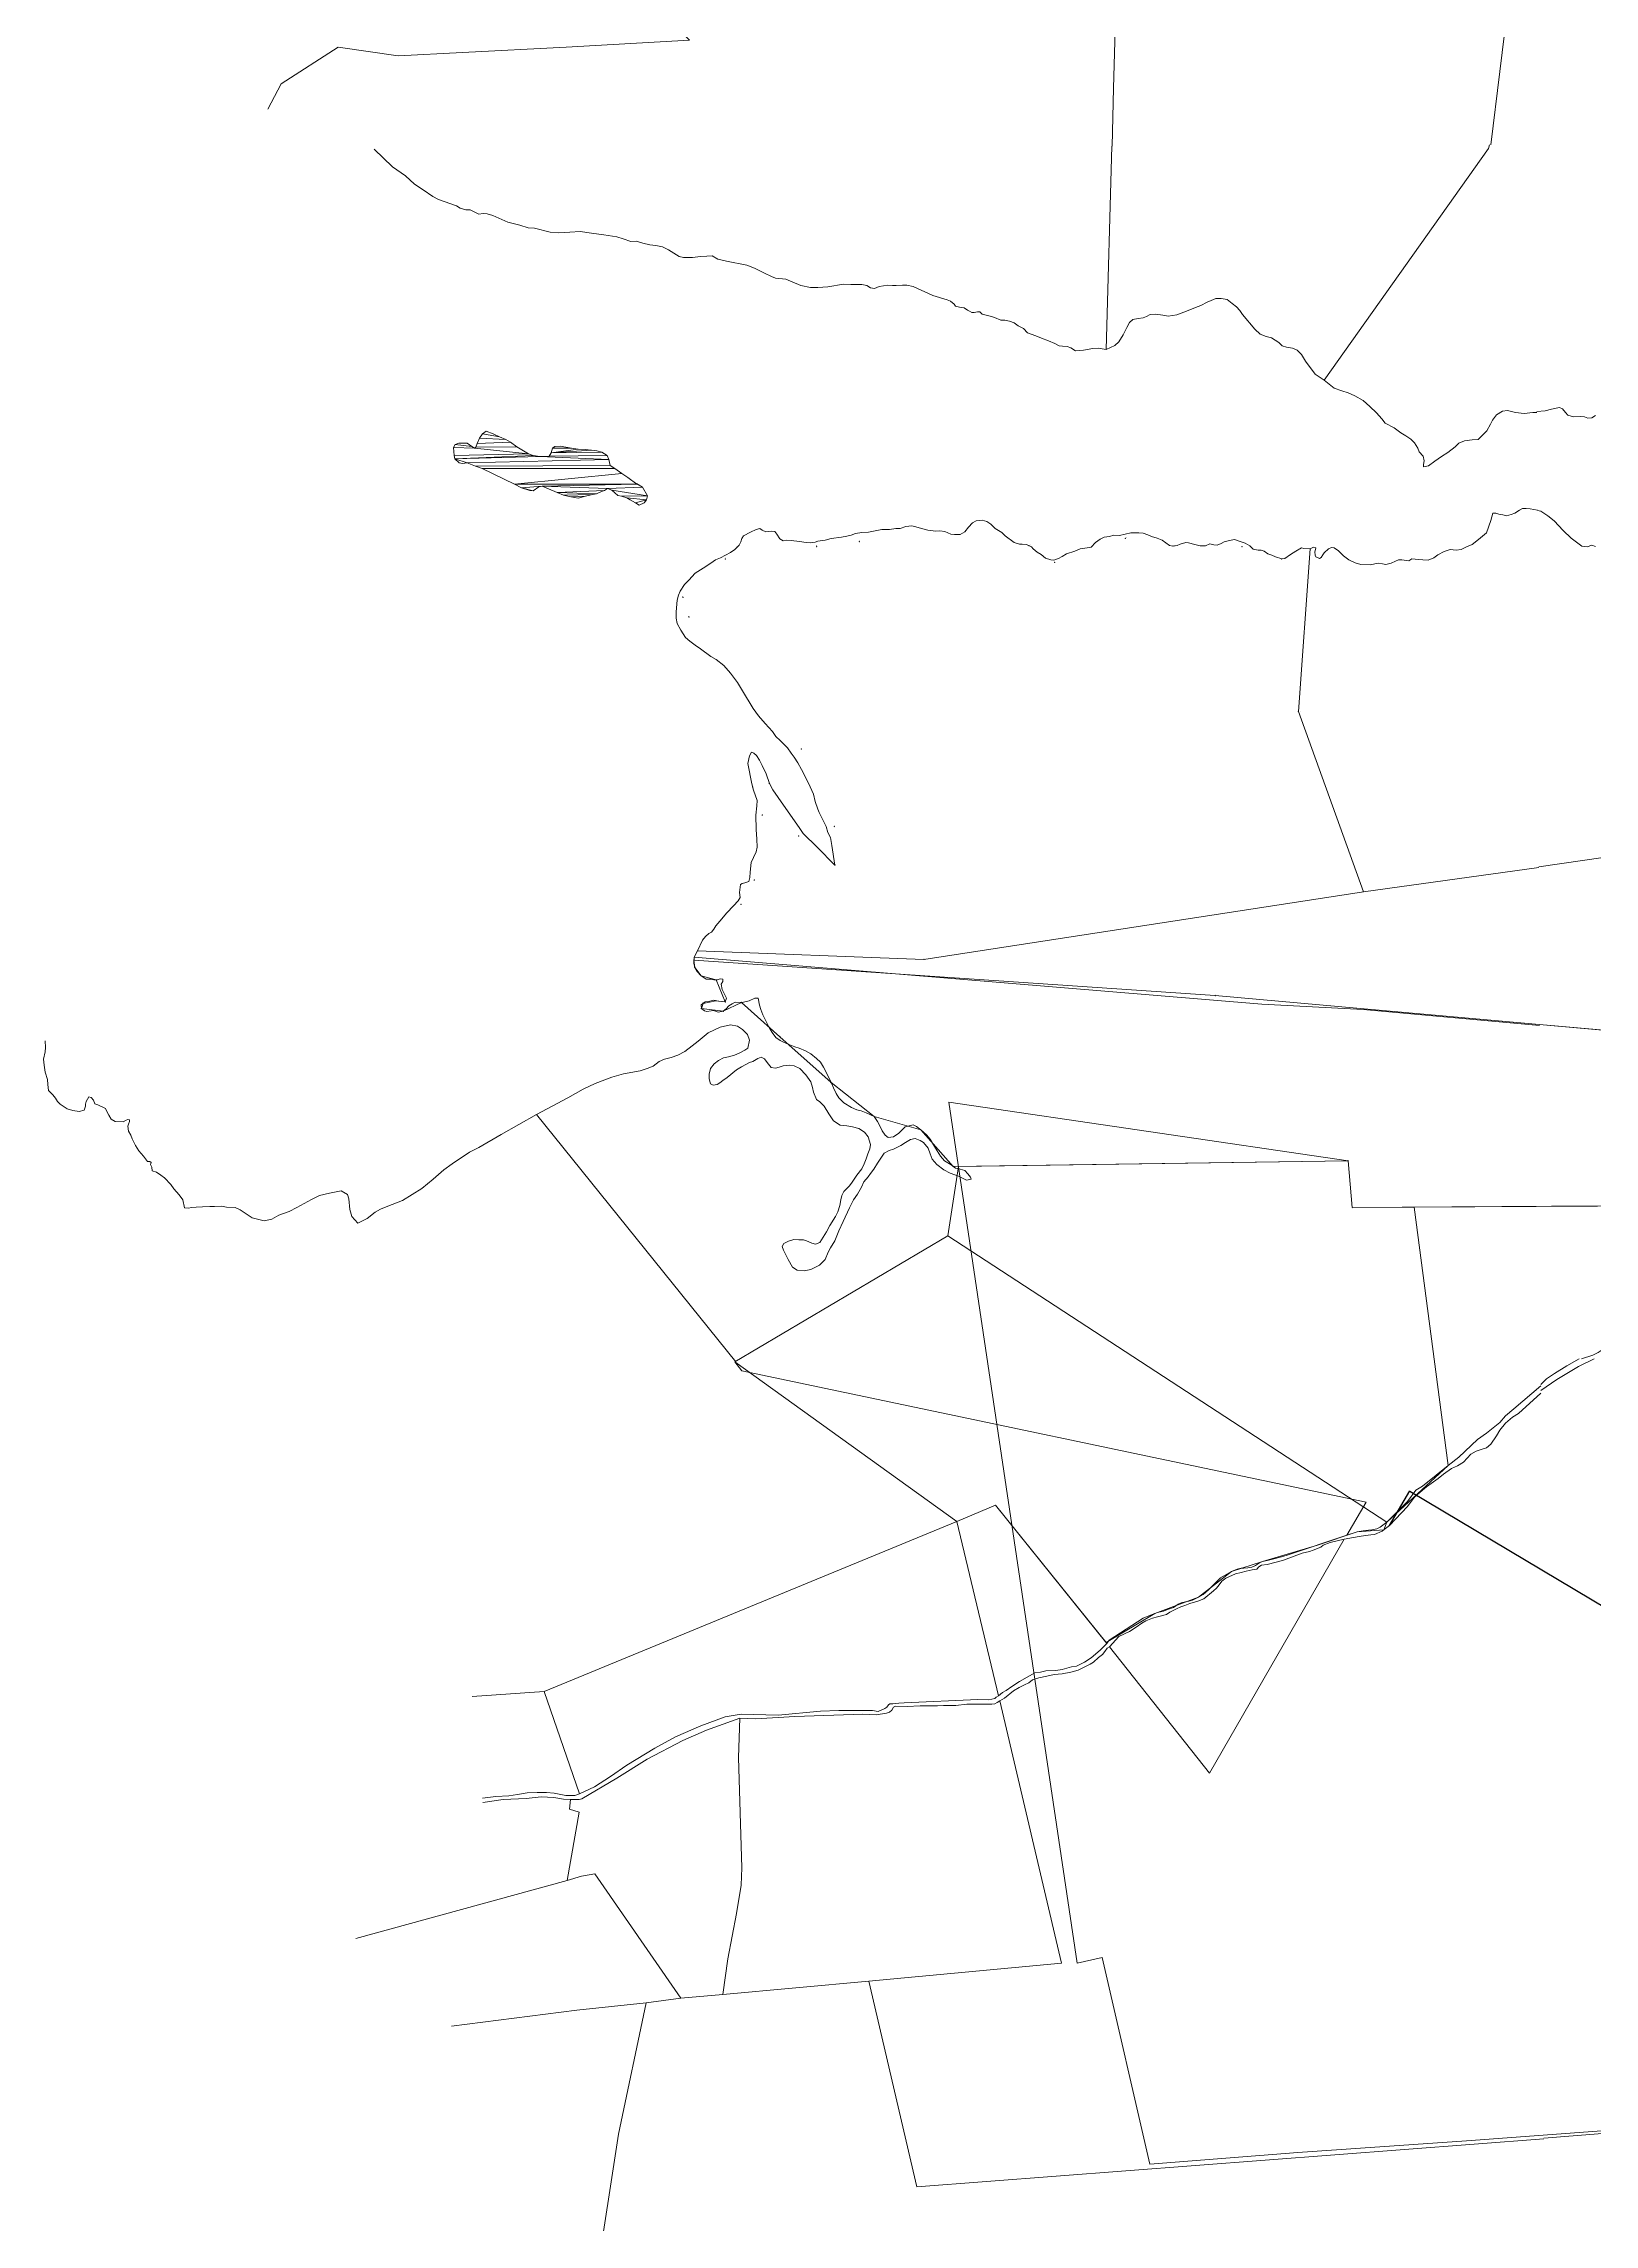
# Model space of a CAD drawing. Header units: millimetres. Extents: x 3522 to 28992, y 3906 to 26953.
# Drawn here: x 3522 to 9409, y 9837 to 18112 of the extents above; entities that cross this region are included whole.
import ezdxf

# ---------------------------------------------------------------- set-up
doc = ezdxf.new("R2010")
doc.units = ezdxf.units.MM
for name, color, linetype in [('-2', 1, 'Continuous'), ('-3', 7, 'Continuous'), ('2', 7, 'Continuous'), ('3', 7, 'Continuous'), ('CVL_CUADCON_LIN', 8, 'Continuous'), ('CVL_CUADCON_TIT', 1, 'Continuous'), ('CVL_PUNTO', 250, 'Continuous'), ('CVL_PUNTO_NUM', 2, 'Continuous')]:
    doc.layers.add(name, color=color, linetype=linetype)
doc.styles.add('MONOTXT4', font='Monotxt4.shx')
doc.styles.add('ROMANS', font='ROMANS', dxfattribs={"height": 0.2})
doc.dimstyles.new('STANDARD$0', dxfattribs={"dimtxt": 0.6, "dimasz": 0.5, "dimexe": 0.125, "dimexo": 0.000625, "dimgap": 0.0625, "dimtad": 0, "dimzin": 1, "dimdsep": 46, "dimtxsty": 'ROMANS', "dimblk1": 'ARCHTICK', "dimblk2": 'ARCHTICK', "dimsah": 1, "dimcen": 2.5, "dimclrd": 1, "dimclre": 1, "dimclrt": 30, "dimaunit": 1, "dimadec": 0, "dimazin": 0, "dimtfac": 1, "dimtix": 1, "dimtofl": 0, "dimtmove": 1, "dimatfit": 3, "dimldrblk": 'ARCHTICK', "dimfxl": 1, "dimtolj": 1, "dimtzin": 1, "dimarcsym": 0})

# ---------------------------------------------------------------- blocks, each defined once
blk = doc.blocks.new('_ARCHTICK')
at = {"color": 0, "linetype": 'ByBlock', "const_width": 0.15}
blk.add_lwpolyline([(-0.5, -0.5), (0.5, 0.5)], dxfattribs=at)
blk = doc.blocks.new('*D10')
at = {"layer": 'CVL_CUADCON_TIT', "color": 1, "lineweight": -2, "ltscale": 0.5, "transparency": 16777216}
for p, q in [((8630.9, 12489.3), (8709, 12620)), ((8709, 12619.9), (10447.3, 11581)), ((12187.1, 10541.4), (10448.8, 11580.2)), ((12109.1, 10410.8), (12187.2, 10541.5))]:
    blk.add_line(p, q, dxfattribs=at)
at = {"layer": 'Defpoints', "color": 0, "linetype": 'ByBlock', "ltscale": 0.5, "transparency": 16777216}
for p in [(8630.9, 12489.3), (12187.1, 10541.4), (12109.1, 10410.8)]:
    blk.add_point(p, dxfattribs=at)
at = {"layer": 'CVL_CUADCON_TIT', "color": 1, "linetype": 'ByBlock', "lineweight": -2, "ltscale": 0.5, "transparency": 16777216, "xscale": 0.5, "yscale": 0.5, "zscale": 0.5}
for p, rotation in [((8709, 12619.9), 149.1379923182661), ((12187.1, 10541.4), 329.1379923182661)]:
    blk.add_blockref('_ARCHTICK', p, dxfattribs=dict(at, rotation=rotation))
at = {"layer": 'CVL_CUADCON_TIT', "color": 30, "linetype": 'ByBlock', "lineweight": 0, "ltscale": 0.5, "transparency": 16777216, "insert": (10448.1, 11580.6), "char_height": 0.2, "attachment_point": 5, "rotation": 329.13799, "style": 'ROMANS'}
blk.add_mtext('\\A1;4051.90m.', dxfattribs=at)

msp = doc.modelspace()

# ---------------------------------------------------------------- linework, layer by layer
at = {"layer": '-2', "color": 1, "linetype": 'ByBlock', "lineweight": 0}
for p, q in [((7577.313, 17722.917), (7556.078, 16951.033)), ((9197.901, 14985.833), (8532.342, 14894.087)), ((8532.342, 14894.087), (6864.245, 14637.161)), ((5422.278, 11858.81), (6988.378, 12504.884)), ((7146.633, 11842.562), (6988.378, 12504.884)), ((5148.752, 11840.444), (5422.278, 11858.81)), ((5556.08, 11470.39), (5422.278, 11858.81)), ((4707.689, 10921.381), (5509.857, 11142.012)), ((6100.728, 10709.812), (6655.156, 10760.115)), ((5809.669, 10678.333), (5941.636, 10695.744)), ((5941.636, 10695.744), (6100.728, 10709.812))]:
    msp.add_line(p, q, dxfattribs=at)
for points in [[(9011.549, 17728.34), (9007.703, 17714.676), (8383.752, 16835.385)], [(8532.342, 14894.087), (8285.284, 15578.055), (8330.302, 16194.533)], [(9197.892, 14988.07), (9773.736, 15071.888), (11422.61, 15064.117)], [(9200.233, 14386.241), (8531.363, 14447.259), (8147.275, 14467.247)], [(9200.215, 14390.742), (9892.531, 14329.847), (10756.299, 14257.199), (10773.306, 14254.752), (10788.028, 14252.58), (10804.24, 14246.328), (10817.926, 14241.879), (10825.01, 14238.254), (10829.819, 14235.922), (10874.271, 14203.988), (10895.998, 14189.042), (10925.539, 14166.652), (10987.565, 14109.898), (11005.678, 14088.631), (11036.862, 14050.721), (11070.126, 13999.976)], [(6146.452, 13109.57), (6172.245, 13076.048), (8542.927, 12577.948), (8469.869, 12452.628)], [(6988.378, 12504.884), (7135.177, 12566.716), (7558.316, 12041.344)], [(8621.493, 12501.15), (8596.228, 12482.348), (8583.419, 12477.016), (8564.031, 12473.088), (8551.799, 12471.302), (8531.424, 12468.918), (8508.724, 12464.548), (8469.869, 12452.628)], [(8469.869, 12452.628), (8246.323, 12377.352), (8226.637, 12371.143), (8186.805, 12361.274), (8166.884, 12356.086), (8148.771, 12352.386), (8137.242, 12347.537), (8123.071, 12337.405), (8108.22, 12331.606), (8093.927, 12328.337), (8077.895, 12327.136), (8068.74, 12326.813), (8053.167, 12323.062), (8031.16, 12315.12), (7989.257, 12290.048), (7974.235, 12275.359), (7956.366, 12257.933), (7943.918, 12244.971), (7924.275, 12227.835), (7906.274, 12216.764), (7893.954, 12210.406), (7883.202, 12206.303), (7869.402, 12202.262), (7856.653, 12199.978), (7841.075, 12195.973), (7828.515, 12190.382), (7810.998, 12178.031), (7789.24, 12169.831), (7772.87, 12164.317), (7750.663, 12159.175), (7730.435, 12151.198), (7696.123, 12137.661), (7567.7, 12053.605), (7558.316, 12041.344)], [(7567.992, 12029.206), (7948.034, 11548.662), (8459.659, 12437.08)], [(7567.992, 12029.206), (7603.805, 12067.868), (7644.585, 12087.373), (7670.295, 12102.862), (7690.665, 12118.205), (7706.337, 12127.037), (7731.191, 12137.715), (7750.848, 12142.401), (7785.331, 12151.615), (7797.446, 12160.518), (7822.848, 12173.218), (7839.765, 12180.754), (7854.097, 12186.055), (7872.777, 12192.792), (7903.694, 12201.57), (7926.229, 12210.517), (7963.668, 12241.27), (7974.527, 12250.96), (7984.18, 12263.978), (7995.113, 12277.479), (8010.325, 12288.861), (8046.997, 12306.162), (8067.67, 12310.826), (8087.85, 12316.263), (8110.052, 12321.151), (8127.384, 12323.851), (8135.928, 12332.064), (8145.453, 12338.478), (8166.849, 12341.095), (8200.809, 12349.557), (8228.654, 12357.127), (8300.067, 12383.89), (8327.14, 12390.967), (8342.21, 12394.983), (8370.137, 12406.87), (8379.179, 12414.564), (8406.056, 12424.694), (8459.659, 12437.08)], [(8459.659, 12437.08), (8494.586, 12442.981), (8516.016, 12447.377), (8540.485, 12451.203), (8560.342, 12453.089), (8574.103, 12455.098), (8603.574, 12467.97), (8615.704, 12477.635), (8630.921, 12489.271)], [(7558.316, 12041.344), (7532.659, 12015.435), (7499.324, 11986.633), (7473.589, 11969.873), (7443.078, 11955.751), (7424.212, 11952.575), (7389.212, 11942.863), (7364.748, 11939.291), (7326.333, 11937.017), (7305.928, 11933.109), (7285.036, 11930.228), (7226.21, 11897.366), (7197.887, 11878.118), (7175.753, 11863.573), (7162.378, 11855.203), (7146.633, 11842.562)], [(7151.85, 11823.145), (7169.343, 11834.227), (7203.919, 11861.48), (7226.014, 11873.993), (7245.539, 11885.033), (7261.679, 11891.822), (7275.87, 11902.97), (7299.919, 11911.378), (7331.041, 11917.611), (7358.084, 11923.163), (7389.401, 11926.343), (7421.539, 11932.555), (7449.379, 11939.87), (7495.303, 11962.575), (7507.154, 11970.975), (7526.533, 11987.608), (7541.256, 12000.016), (7550.865, 12010.748), (7559.746, 12023.274), (7567.992, 12029.206)], [(7146.633, 11842.562), (7138.153, 11837.651), (7133.746, 11833.166), (7110.26, 11827.542), (7068.87, 11829.139), (6789.6, 11815.972), (6768.233, 11814.878), (6745.826, 11812.535), (6734.131, 11812.263), (6729.75, 11809.048), (6723.223, 11800.033), (6716.008, 11794.842), (6690.63, 11783.412), (6669.347, 11786.636), (6540.771, 11786.944), (6470.834, 11784.036), (6310.721, 11769.734), (6170.525, 11773.579)], [(5565.893, 11452.151), (5698.258, 11529.775), (5814.018, 11602.905), (5949.284, 11672.848), (6039.241, 11712.45), (6165.39, 11757.675)], [(6165.39, 11757.675), (6159.733, 11609.142), (6172.236, 11189.883), (6170.471, 11124.616), (6153.145, 11016.72), (6119.588, 10844.611), (6100.728, 10709.812)], [(6165.39, 11757.675), (6226.08, 11755.434), (6374.401, 11764.383), (6631.992, 11773.415), (6658.639, 11771.607), (6682.257, 11770.876), (6721.752, 11776.431), (6732.767, 11781.037), (6742.323, 11788.975), (6748.131, 11800.292), (6756.323, 11803.43), (6800.507, 11801.776), (6849.859, 11804.592), (6915.933, 11804.783), (6938.828, 11806.1), (6984.57, 11806.193), (7027.098, 11810.925), (7058.616, 11811.305), (7095.204, 11811.075), (7111.456, 11810.493), (7121.89, 11811.299), (7133.101, 11812.852), (7142.338, 11817.493), (7151.85, 11823.145)], [(6655.156, 10760.115), (7386.795, 10828.441), (7151.85, 11823.145)], [(5509.857, 11142.012), (5555.765, 11401.282), (5518.377, 11412.708), (5522.633, 11448.958)], [(5509.857, 11142.012), (5564.309, 11158.955), (5614.522, 11166.835), (5941.636, 10695.744)], [(9216.621, 10162.272), (6837.045, 9979.161), (6655.156, 10760.115)], [(5070.268, 10589.582), (5546.362, 10649.597), (5809.669, 10678.333)], [(5809.669, 10678.333), (5704.517, 10179.883), (5619.694, 9628.679), (5584.198, 9303.135), (5522.878, 8784.743), (5518.67, 8619.156), (5482.667, 8570.588), (5415.662, 8498.903)], [(9216.611, 10164.728), (9820.791, 10211.824), (9798.471, 10247.664)]]:
    msp.add_lwpolyline(points, dxfattribs=at)
at = {"layer": '-3', "color": 1, "linetype": 'ByBlock', "lineweight": 0}
for p, q in [((6004.654, 14670.047), (5992.16, 14645.939)), ((6864.245, 14637.161), (6004.654, 14670.047)), ((8147.275, 14467.247), (5992.16, 14645.939)), ((6150.01, 13109.584), (5393.456, 14049.208))]:
    msp.add_line(p, q, dxfattribs=at)
for points in [[(4776.922, 17712.329), (4846.584, 17644.596), (4895.51, 17610.387), (4930.731, 17578.762), (4962.928, 17557.313), (5000.194, 17532.036), (5020.734, 17520.535), (5089.484, 17496.432), (5104.192, 17488.253), (5125.505, 17482.088), (5141.498, 17481.022), (5156.968, 17473.349), (5174.722, 17464.907), (5190.469, 17467.909), (5205.953, 17466.59), (5227.01, 17459.409), (5285.096, 17434.322), (5330.517, 17422.999), (5361.469, 17412.991), (5385.84, 17411.9), (5445.725, 17396.974), (5476.693, 17394.337), (5519.859, 17396.492), (5558.962, 17398.66), (5601.857, 17392.936), (5649.321, 17387.199), (5698.051, 17379.424), (5722.914, 17371.214), (5751.327, 17360.96), (5771.387, 17362.423), (5797.013, 17354.72), (5823.149, 17348.285), (5846.757, 17346.433), (5871.373, 17341.529), (5894.96, 17330.273), (5935.271, 17304.223), (5951.511, 17300.107), (5985.279, 17300.766), (6015.755, 17304.739), (6039.876, 17305.681), (6059.935, 17306.382), (6081.234, 17294.117), (6113.971, 17287.154), (6191.88, 17271.664), (6220.798, 17259.884), (6259.348, 17241.465), (6285.469, 17228.168), (6300.435, 17222.022), (6339.525, 17218.089), (6396.344, 17194.023), (6433.903, 17186.536), (6461.577, 17186.706), (6498.65, 17189.388), (6558.842, 17198.861), (6586.514, 17197.76), (6607.332, 17197.696), (6628.153, 17198.648), (6646.677, 17194.271), (6660.622, 17185.332), (6676.864, 17182.486), (6693.638, 17190.568), (6727.164, 17196.057), (6744.932, 17194.477), (6758.896, 17194.434), (6782.511, 17195.887), (6799.521, 17195.834), (6823.376, 17191.186), (6898.198, 17156.643), (6952.746, 17139.701), (6964.923, 17135.342), (6979.116, 17123.861), (6984.176, 17115.712), (6999.148, 17112.362), (7016.913, 17109.003), (7028.829, 17101.341), (7037.45, 17096.486), (7046.072, 17091.63), (7054.45, 17091.604), (7067.405, 17094.869), (7076.036, 17094.08), (7085.158, 17085.918), (7120.175, 17076.915), (7132.353, 17073.065), (7155.434, 17062.573), (7170.668, 17063.035), (7189.194, 17059.419), (7206.19, 17052.759), (7222.16, 17041.272), (7241.941, 17031.553), (7257.647, 17015.238), (7289.102, 17002.941), (7309.902, 16994.489), (7337.046, 16984.493), (7361.397, 16973.998), (7377.374, 16966.069), (7390.572, 16963.995), (7407.579, 16962.672), (7421.532, 16957.8), (7439.025, 16946.055), (7469.752, 16949.01), (7505.564, 16955.255), (7525.625, 16956.972), (7556.078, 16951.033), (7589.117, 16966.436), (7603.367, 16981.134), (7620.434, 17007.007), (7633.952, 17035.432), (7644.655, 17053.445), (7657.63, 17065.606), (7676.678, 17068.597), (7696.234, 17071.333), (7708.685, 17076.124), (7722.919, 17083.96), (7743.234, 17085.676), (7771.406, 17081.269), (7791.202, 17078.158), (7823.71, 17082.888), (7867.416, 17099.528), (7895.368, 17110.626), (7915.188, 17118.445), (7939.08, 17130.571), (7954.837, 17137.894), (7972.37, 17144.703), (7992.937, 17145.656), (8014.762, 17141.268), (8034.533, 17126.466), (8050.5, 17113.962), (8062.656, 17099.946), (8073.54, 17084.662), (8120.387, 17028.855), (8140.656, 17009.984), (8163.741, 17001.271), (8183.278, 16995.62), (8210.659, 16977.744), (8224.089, 16965.756), (8240.072, 16960.624), (8262.66, 16956.996), (8280.669, 16949.062), (8297.135, 16932.236), (8312.061, 16907.79), (8349.272, 16857.604), (8383.752, 16835.385), (8421.515, 16804.769), (8450.435, 16794.513), (8475.046, 16787.067), (8499.902, 16775.807), (8531.853, 16757.917), (8556.683, 16734.711), (8581.766, 16710.996), (8602.28, 16687.804), (8615.449, 16672.513), (8649.43, 16654.363), (8674.777, 16635.222), (8693.541, 16624.489), (8712.3, 16611.215), (8726.487, 16597.446), (8738.63, 16577.329), (8744.438, 16563.078), (8759.382, 16547.019), (8762.898, 16529.471), (8760.835, 16514.735), (8760.055, 16506.096), (8779.866, 16509.848), (8804.025, 16528.074), (8828.436, 16545.028), (8853.35, 16560.202), (8880.311, 16582.74), (8895.065, 16595.657), (8916.159, 16605.505), (8945.109, 16608.721), (8968.469, 16609.666), (9001.038, 16642.353), (9014.297, 16668.238), (9022.964, 16683.97), (9036.97, 16703.244), (9060.865, 16716.896), (9079.405, 16719.635), (9109.601, 16712.171), (9142.346, 16709.275), (9174.851, 16712.225), (9191.186, 16712.452)], [(9413.386, 16700.984), (9399.328, 16691.965), (9384.838, 16691.593), (9371.404, 16695.785), (9357.95, 16697.691), (9329.47, 16696.178), (9307.92, 16702.226), (9299.62, 16712.217), (9287.798, 16726.307), (9277.164, 16730.982), (9245.854, 16725.429), (9222.156, 16718.534), (9191.172, 16716.012)], [(9192.629, 16341.617), (9165.418, 16346.503), (9150.441, 16347.82), (9135.717, 16348.374), (9124.532, 16342.054), (9107.496, 16330.414), (9093.52, 16324.865), (9075.737, 16320.091), (9062.036, 16323.945), (9046.555, 16327.043), (9034.63, 16330.384), (9023.712, 16329.909), (9015.782, 16302.991), (8999.685, 16256.019), (8969.669, 16229.932), (8945.51, 16211.706), (8924.163, 16202.621), (8902.815, 16192.774), (8884.275, 16189.781), (8862.194, 16193.153), (8838.312, 16185.601), (8814.671, 16172.457), (8799.159, 16161.067), (8778.068, 16152.744), (8757.25, 16153.063), (8742.02, 16154.38), (8715.875, 16156.748), (8704.943, 16150.173), (8678.037, 16153.052), (8665.343, 16153.091), (8653.907, 16147.788), (8637.895, 16140.212), (8617.067, 16135.955), (8604.884, 16137.772), (8588.897, 16141.125), (8575.181, 16138.626), (8558.923, 16134.101), (8522.111, 16135.23), (8501.053, 16141.903), (8476.451, 16153.162), (8456.174, 16168.729), (8437.935, 16187.594), (8421.711, 16198.573), (8411.558, 16200.129), (8399.868, 16194.827), (8383.586, 16179.881), (8378.237, 16171.764), (8371.87, 16162.634), (8365.259, 16158.079), (8351.816, 16164.22), (8348.786, 16171.601), (8348.05, 16183.549), (8349.074, 16187.358), (8351.13, 16198.79), (8343.266, 16201.61), (8330.302, 16194.533), (8306.441, 16196.639), (8297.814, 16198.953), (8275.952, 16186.058), (8255.868, 16174.173), (8233.746, 16158.483), (8222.063, 16156.74), (8198.214, 16164.184), (8184.774, 16171.596), (8169.298, 16176.473), (8155.355, 16185.92), (8144.194, 16190.529), (8132.261, 16190.312), (8114.242, 16193.671), (8101.577, 16206.927), (8084.08, 16216.893), (8060.993, 16224.589), (8042.98, 16230.236), (8024.185, 16226.99), (8004.117, 16221.968), (7992.931, 16215.394), (7976.669, 16209.344), (7963.977, 16210.4), (7949.259, 16214.003), (7932.741, 16206.683), (7912.176, 16206.746), (7892.892, 16212.143), (7868.531, 16217.555), (7857.871, 16219.113), (7837.04, 16213.331), (7825.858, 16208.282), (7810.11, 16205.28), (7796.151, 16207.357), (7768.776, 16228.028), (7749.245, 16236.222), (7727.678, 16242.388), (7713.726, 16247.769), (7695.968, 16254.177), (7679.216, 16256.262), (7663.22, 16256.057), (7649.51, 16255.845), (7606.58, 16245.302), (7584.494, 16246.64), (7567.982, 16242.116), (7548.428, 16239.889), (7532.415, 16232.059), (7515.123, 16219.403), (7498.582, 16201.916), (7483.598, 16199.421), (7457.437, 16194.926), (7437.109, 16186.855), (7405.351, 16176.786), (7389.331, 16165.651), (7375.099, 16159.087), (7356.549, 16151.518), (7345.381, 16153.078), (7326.1, 16159.491), (7309.12, 16173.523), (7294.414, 16182.464), (7278.194, 16195.731), (7272.878, 16202.609), (7253.349, 16211.82), (7236.342, 16213.397), (7227.2, 16212.662), (7206.396, 16219.335), (7172.937, 16244.092), (7159.256, 16257.351), (7134.662, 16272.677), (7117.432, 16288.234), (7102.221, 16298.447), (7084.714, 16303.33), (7061.859, 16301.113), (7048.132, 16293.53), (7033.373, 16277.817), (7019.368, 16259.305), (7001.067, 16249.449), (6980.501, 16249.004), (6966.542, 16251.08), (6943.206, 16261.319), (6924.424, 16263.664), (6909.441, 16262.185), (6879.237, 16266.09), (6854.624, 16272.52), (6832.803, 16278.687), (6818.338, 16281.781), (6795.231, 16280.327), (6773.633, 16272.006), (6757.383, 16271.802), (6733.764, 16268.062), (6704.059, 16267.899), (6653.259, 16257.888), (6628.629, 16256.693), (6603.996, 16253.719), (6588.239, 16246.396), (6571.222, 16243.398), (6550.648, 16239.395), (6512.046, 16234.176), (6489.181, 16227.637), (6461.754, 16224.163), (6450.829, 16220.639), (6433.812, 16217.641), (6417.058, 16218.709), (6392.186, 16222.852), (6360.46, 16227.27), (6343.451, 16228.085), (6329.989, 16225.585), (6317.566, 16233.248), (6305.672, 16251.076), (6297.569, 16261.014), (6283.861, 16261.819), (6264.307, 16259.591), (6249.595, 16265.736), (6241.231, 16272.37), (6226.751, 16268.348), (6205.404, 16259.009), (6178.712, 16243.841), (6172.598, 16234.456), (6168.763, 16222.013), (6163.148, 16208.559), (6146.611, 16192.852), (6129.828, 16180.703), (6110.511, 16170.85), (6091.195, 16161.505), (6072.643, 16153.428), (6055.351, 16140.519), (6026.62, 16121.798), (5995.349, 16102.323), (5972.19, 16076.723), (5954.888, 16059.493), (5938.839, 16034.888), (5932.457, 16019.149), (5927.593, 16000.863), (5922.925, 15956.144), (5923.125, 15931.489), (5927.906, 15911.903), (5940.8, 15886.955), (5959.526, 15858.939), (5974.981, 15844.149), (5995.26, 15829.599), (6015.286, 15815.558), (6054.576, 15786.971), (6075.877, 15774.959), (6104.518, 15753.013), (6130.349, 15723.195), (6156.678, 15688.548), (6175.902, 15656.209), (6215.617, 15589.749), (6236.374, 15561.472), (6261.19, 15531.912), (6289.307, 15502.342), (6302.212, 15482.731), (6318.176, 15468.449), (6346.295, 15439.895), (6359.962, 15420.282), (6371.861, 15404.741), (6385.014, 15382.588), (6399.179, 15358.398), (6425.977, 15306.211), (6444.419, 15264.217), (6450.706, 15236.747), (6460.797, 15207.486), (6466.354, 15194.253), (6493.404, 15141.302), (6499.701, 15118.662), (6508.799, 15099.317), (6514.319, 15069.308), (6526.089, 14995.308), (6458.197, 15063.38), (6405.501, 15115.138), (6389.809, 15137.299), (6331.348, 15222.88), (6290.853, 15280.955), (6277.45, 15305.142), (6265.598, 15341.779), (6250.18, 15373.598), (6239.814, 15393.455), (6228.427, 15410.519), (6218.291, 15419.701), (6209.922, 15423.793), (6201.768, 15410.093), (6196.116, 15380.118), (6211.182, 15303.313), (6216.714, 15279.149), (6230.848, 15240.726), (6229.786, 15219.634), (6225.9, 15184.062), (6227.813, 15130.426), (6229.764, 15093.565), (6230.965, 15062.553), (6226.865, 15045.282), (6217.171, 15023.961), (6208.75, 15004.67), (6203.847, 14968.339), (6203.041, 14948.262), (6199.452, 14932.26), (6184.209, 14927.732), (6174.555, 14924.966), (6167.437, 14920.921), (6164.07, 14890.431), (6166.314, 14871.87), (6159.433, 14859.691), (6140.602, 14840.178), (6116.172, 14814.073), (6089.697, 14781.875), (6074.427, 14765.146), (6066.02, 14751.955), (6057.109, 14740.799), (6046.943, 14735.747), (6034.986, 14724.6), (6023.782, 14709.639), (6004.654, 14670.047)], [(9412.839, 16203.817), (9399.416, 16209.281), (9381.573, 16203.347), (9361.509, 16205.06), (9321.368, 16235.937), (9290.869, 16264.945), (9255.864, 16301.874), (9232.387, 16320.141), (9217.734, 16330.191), (9206.369, 16338.431), (9192.631, 16341.091)], [(5992.16, 14645.939), (5990.08, 14623.324), (5994.36, 14606.79), (6002.704, 14591.514), (6017.901, 14574.947), (6037.424, 14562.687), (6054.94, 14561.616), (6066.106, 14559.549), (6080.07, 14559.251), (6090.487, 14563.032), (6100.388, 14562.493), (6100.368, 14553.343), (6094.507, 14543.449), (6098.27, 14523.103), (6107.372, 14505.792), (6114.446, 14489.757), (6109.846, 14476.046), (6084.462, 14478.158), (6063.652, 14482.034), (6046.885, 14477.511), (6033.679, 14475.772), (6018.168, 14464.89), (6019.152, 14450.4), (6030.811, 14441.468), (6039.44, 14439.662), (6056.202, 14442.152), (6065.09, 14443.142), (6083.103, 14437.495), (6102.405, 14440.231), (6112.834, 14449.095), (6124.03, 14460.498), (6136.234, 14468.34), (6147.419, 14474.914), (6174.074, 14473.562), (6199.985, 14479.836), (6222.603, 14490.188), (6235.044, 14490.404), (6239.302, 14463.957), (6244.597, 14447.166), (6251.914, 14426.301), (6276.184, 14378.951), (6287.82, 14359.344), (6302.25, 14340.491), (6317.713, 14329.514), (6330.393, 14323.121), (6342.822, 14317.491), (6374.531, 14305.448), (6390.262, 14300.825), (6413.851, 14290.585), (6434.899, 14279.337), (6456.439, 14260.717), (6471.134, 14246.692), (6483.279, 14227.846), (6493.897, 14206.972), (6511.334, 14170.064), (6520.431, 14150.21), (6530.285, 14128.576), (6540.912, 14112.276), (6559.403, 14092.648), (6589.578, 14075.526), (6609.616, 14066.569), (6625.601, 14062.199), (6644.627, 14055.024), (6675.316, 14040.442), (6687.208, 14022.105), (6699.348, 14000.971), (6705.917, 13986.209), (6716.8, 13970.417), (6727.952, 13961.996), (6748.013, 13963.713), (6768.355, 13977.63), (6783.621, 13992.579), (6792.781, 14001.955), (6823.01, 14009.488), (6836.199, 14003.347), (6852.419, 13990.335), (6874.213, 13971.713), (6887.887, 13955.15), (6904.582, 13927.394), (6914.702, 13911.096), (6926.59, 13890.726), (6942.04, 13873.395), (6967.393, 13857.305), (6983.362, 13845.564), (7001.379, 13841.442), (7019.646, 13835.54), (7030.284, 13823.815), (7040.666, 13811.329), (7043.948, 13802.931), (7025.408, 13799.938), (6995.736, 13815.025), (6964.025, 13826.306), (6940.187, 13838.834), (6912.557, 13858.998), (6895.845, 13879.129), (6888.018, 13899.232), (6880.194, 13920.607), (6862.979, 13942.772), (6849.284, 13949.931), (6830.261, 13958.123), (6812.478, 13953.348), (6793.92, 13942.476), (6776.125, 13931.601), (6748.673, 13917.198), (6731.905, 13911.912), (6713.604, 13902.31), (6687.624, 13864.264), (6673.356, 13841.178), (6660.626, 13824.951), (6651.967, 13812.523), (6635.421, 13793.003), (6626.744, 13772.441), (6611.708, 13746.816), (6596.174, 13725.26), (6581.382, 13694.805), (6557.147, 13642.012), (6541.33, 13607.239), (6526.014, 13569.415), (6508.946, 13543.034), (6501.039, 13526.537), (6488.536, 13497.854), (6467.925, 13477.075), (6434.63, 13460.657), (6409.23, 13455.651), (6382.578, 13458.275), (6365.592, 13469.51), (6348.136, 13498.031), (6337.779, 13521.701), (6330.443, 13534.178), (6325.394, 13547.156), (6331.767, 13558.828), (6350.32, 13567.667), (6369.884, 13574.724), (6389.178, 13573.648), (6407.456, 13572.829), (6417.857, 13568.985), (6437.894, 13560.027), (6452.358, 13556.424), (6468.62, 13562.474), (6494.098, 13603.063), (6506.844, 13626.916), (6528.754, 13661.162), (6537.425, 13679.181), (6544.841, 13703.305), (6548.949, 13724.388), (6552.287, 13741.661), (6559.683, 13756.635), (6581.057, 13778.428), (6592.003, 13791.611), (6609.835, 13819.006), (6628.422, 13843.096), (6637.095, 13861.623), (6644.498, 13880.155), (6651.394, 13898.942), (6659.053, 13918.236), (6660.613, 13935.006), (6652.299, 13964.261), (6638.372, 13981.333), (6616.316, 13995.635), (6592.717, 14001.807), (6571.907, 14005.43), (6545.763, 14008.56), (6520.663, 14024.396), (6502.949, 14050.884), (6484.732, 14079.915), (6468.265, 14096.232), (6456.101, 14106.182), (6444.735, 14133.413), (6440.966, 14151.217), (6434.919, 14172.332), (6416.19, 14199.331), (6392.884, 14222.786), (6371.835, 14233.526), (6353.051, 14235.363), (6329.69, 14233.91), (6314.191, 14228.111), (6299.965, 14224.343), (6284.484, 14227.186), (6268.785, 14246.551), (6259.167, 14260.052), (6246.231, 14265.937), (6233.273, 14261.402), (6214.968, 14250.021), (6202.012, 14246.248), (6171.762, 14229.057), (6152.443, 14218.441), (6117.089, 14189.32), (6101.069, 14177.932), (6089.625, 14169.071), (6078.948, 14163.004), (6064.469, 14159.744), (6054.326, 14165.367), (6048.527, 14183.939), (6048.312, 14201.478), (6053.945, 14223.319), (6067.947, 14240.814), (6084.477, 14253.217), (6103.795, 14263.325), (6122.337, 14267.335), (6145.201, 14273.619), (6162.989, 14280.935), (6184.595, 14292.56), (6195.276, 14300.661), (6202.452, 14331.139), (6194.119, 14351.753), (6175.627, 14371.126), (6156.614, 14383.893), (6129.204, 14388.807), (6090.847, 14379.52), (6045.608, 14358.055), (6006.442, 14327.166), (5984.313, 14308.68), (5955.832, 14287.925), (5930.158, 14273.516), (5904.243, 14264.954), (5879.095, 14258.931), (5859.525, 14249.587), (5836.384, 14232.629), (5813.005, 14222.788), (5786.835, 14213.973), (5723.084, 14202.477), (5679.644, 14190.918), (5616.371, 14165.95), (5570.116, 14144.233), (5512.16, 14112.386), (5452.171, 14079.782), (5393.456, 14049.208)], [(5393.456, 14049.208), (5259.237, 13973.115), (5173.823, 13923.814), (5138.491, 13905.114), (5072.893, 13861.598), (5041.87, 13839.326), (5001.168, 13802.851), (4958.438, 13767.653), (4884.71, 13721.874), (4829.062, 13700.695), (4801.109, 13688.835), (4781.027, 13677.459), (4750, 13653.408), (4715.434, 13636.485), (4691.878, 13661.974), (4684.827, 13688.429), (4681.107, 13728.854), (4676.065, 13745.136), (4652.23, 13758.68), (4607.02, 13750.686), (4569.679, 13741.905), (4539.687, 13726.492), (4483.764, 13695.655), (4454.534, 13680.495), (4414.896, 13666.129), (4389.222, 13651.974), (4359.25, 13645.712), (4313.573, 13656.019), (4291.52, 13672.1), (4268.955, 13686.657), (4248.917, 13695.36), (4216.171, 13697.494), (4197.136, 13700.602), (4170.984, 13699.92), (4153.211, 13699.721), (4125.28, 13698.281), (4101.159, 13697.339), (4084.654, 13696.119), (4070.431, 13693.621), (4057.738, 13694.676), (4050.441, 13724.691), (4037.026, 13743.286), (4016.512, 13766.479), (4004.616, 13783.29), (3981.313, 13808.271), (3967.625, 13818.225), (3950.639, 13829.461), (3934.147, 13834.341), (3932.91, 13849.087), (3927.855, 13859.523), (3930.662, 13866.123), (3925.34, 13870.206), (3916.96, 13869.723), (3901.012, 13890.868), (3883.284, 13911.002), (3870.634, 13931.629), (3858.247, 13955.813), (3852.946, 13969.809), (3844.855, 13985.084), (3842.104, 14004.155), (3844.914, 14012.28), (3847.729, 14022.438), (3848.758, 14028.281), (3842.414, 14029.825), (3835.808, 14027.558), (3823.86, 14020.732), (3794.412, 14021.839), (3778.438, 14031.547), (3769.33, 14046.317), (3761.496, 14062.607), (3756.945, 14071.517), (3727.525, 14085.587), (3717.124, 14089.432), (3711.06, 14102.667), (3703.213, 14113.62), (3694.333, 14116.189), (3683.375, 14097.669), (3681.829, 14087.507), (3681.815, 14080.898), (3676.195, 14065.157), (3657.143, 14060.64), (3632.777, 14063.765), (3611.212, 14070.694), (3585.098, 14087.295), (3574.458, 14098.003), (3566.87, 14111.243), (3557.248, 14122.965), (3541.291, 14140.297), (3538.8, 14162.164), (3536.811, 14181.487), (3528.493, 14208.708), (3523.983, 14236.173), (3522.255, 14258.799), (3528.409, 14286.23), (3529.969, 14303.255), (3528.247, 14328.423)], [(9360.663, 13121.718), (9403.73, 13135.973), (9422.873, 13145.199), (9449.718, 13163.248), (9478.79, 13174.414), (9520.855, 13189.017), (9761.93, 13290.719), (9829.331, 13325.164), (9885.458, 13349.294), (9932.96, 13375.284), (9994.765, 13409.273), (10038.912, 13429.448), (10086.374, 13450.863), (10124.428, 13471.858), (10160.942, 13491.088), (10259.089, 13524.737), (10286.369, 13534.395), (10327.725, 13555.104), (10394.593, 13586.759), (10444.924, 13616.535), (10483.052, 13645.917), (10523.474, 13676.04), (10579.202, 13712.628)], [(9205.526, 13024.747), (9227.863, 13045.099), (9258.086, 13066.324), (9304.985, 13095.129), (9350.918, 13121.679)], [(9205.618, 13001.089), (9266.259, 13043.535), (9348.229, 13092.098), (9407.835, 13121.906)], [(9205.548, 13019.255), (9102.707, 12932.298), (9071.179, 12904.983), (9049.86, 12880.004), (8999.27, 12839.353), (8965.51, 12814.878), (8895.111, 12748.455), (8854.096, 12716.758), (8756.791, 12638.681), (8731.853, 12623.684), (8699.767, 12580.627), (8674.12, 12555.227), (8621.493, 12501.15)], [(9205.658, 12990.755), (9120.897, 12913.636), (9098.519, 12899.604), (9071.407, 12877.282), (9049.556, 12851.043), (9037.196, 12829.44), (9016.244, 12797.084), (8999.727, 12783.95), (8979.772, 12776.984), (8960.096, 12771.283), (8940.297, 12759.232), (8912.286, 12729.813), (8889.897, 12715.273), (8866.586, 12705.58), (8836.182, 12683.833), (8815.787, 12667.22), (8771.983, 12635.833), (8747.968, 12615.99), (8724.7, 12595.37), (8699.893, 12560.805), (8630.921, 12489.271)], [(5556.08, 11470.39), (5613.025, 11497.954), (5674.762, 11536.855), (5736.816, 11579.054), (5842.513, 11644.256), (5920.854, 11687.651), (6016.683, 11728.66), (6109.326, 11762.618), (6170.525, 11773.579)], [(5188.071, 11454.439), (5238.762, 11460.785), (5288.876, 11463.585), (5320.98, 11468.019), (5357.954, 11474.642), (5396.095, 11475.905), (5430.661, 11476.224), (5459.819, 11472.841), (5504.642, 11464.821), (5539.188, 11464.124), (5556.08, 11470.39)], [(5190.049, 11438.391), (5266.503, 11449.807), (5353.972, 11452.616), (5410.779, 11459.855), (5459.52, 11457.347), (5496.24, 11450.761), (5522.633, 11448.958), (5554.922, 11449.831), (5565.893, 11452.151)]]:
    msp.add_lwpolyline(points, dxfattribs=at)
at = {"color": 1, "linetype": 'ByBlock', "lineweight": 0, "flags": 128}
msp.add_lwpolyline([(10617.084, 13732.287), (10579.084, 13711.287), (10571.084, 13709.287), (10176.084, 13706.287), (9654.084, 13702.287), (8490.084, 13696.287), (8474.084, 13873.287), (6959.084, 14095.287), (7445.084, 10828.287), (7541.084, 10849.287), (7721.084, 10065.287), (8283.084, 10110.287), (8923.084, 10154.287), (9761.084, 10216.287), (9831.084, 10277.287), (9834.084, 10383.287), (10110.084, 11608.287), (10506.084, 12542.287), (10290.084, 12624.287), (10624.084, 13725.287)], close=True, dxfattribs=at)
at = {"layer": '2', "color": 1, "linetype": 'ByBlock', "lineweight": 0}
for points in [[(4373.884, 17863.373), (4424.007, 17959.529), (4639.926, 18098.345), (4868.611, 18066.059), (5112.498, 18077.895), (5505.583, 18099.252), (5973.519, 18125.5), (5657.628, 18456.118), (5247.248, 18892.149), (5452.83, 19749.105), (5609.673, 20397.695), (5739.516, 20949.695), (5768.622, 21061.044), (5781.302, 21124.447), (5794.827, 21201.833), (5827.597, 21407.737), (5860.789, 21599.925), (5906.616, 21879.907), (5952.286, 22152.011), (5981.167, 22324.831)], [(7760.935, 22331.583), (7737.035, 21917.367), (7721.897, 21661.098), (7696.811, 21180.884), (7671.304, 20693.552), (7647.059, 20227.576), (7634.323, 19941.099), (7623.267, 19559.111), (7615.183, 19183.253), (7603.625, 18738.759), (7593.28, 18298.851), (7583.424, 17943.299), (7578.784, 17722.922)]]:
    msp.add_lwpolyline(points, dxfattribs=at)
at = {"layer": '3', "color": 1, "linetype": 'ByBlock', "lineweight": 0}
msp.add_line((9015.517, 17728.355), (9181.946, 19083.901), dxfattribs=at)
at = {"layer": 'CVL_CUADCON_LIN', "color": 1, "linetype": 'ByBlock', "lineweight": 0, "ltscale": 0.5, "flags": 128}
msp.add_lwpolyline([(10571.084, 13709.287), (8490.084, 13696.287), (8474.084, 13873.287), (6975.377, 13851.434), (6852.419, 13990.335), (6675.316, 14040.442), (6511.334, 14170.064), (6317.248, 14343.389), (6171.326, 14473.701), (6102.405, 14440.231), (6019.152, 14450.4), (6025.923, 14470.331), (6074.057, 14480.096), (6109.846, 14476.046), (6075.418, 14559.35), (6017.901, 14574.947), (5994.36, 14606.79), (5991.12, 14634.631), (7970.027, 14500.023), (10827.027, 14245.023)], dxfattribs=at)
at = {"layer": 'CVL_CUADCON_TIT', "color": 1, "linetype": 'ByBlock', "lineweight": 0, "ltscale": 0.5, "flags": 128}
for points in [[(6995.317, 13851.725), (8474.084, 13873.287), (8490.084, 13696.287), (8724.913, 13697.497), (8854.096, 12716.758), (8621.493, 12501.15), (6954.342, 13587.701), (6995.317, 13851.725)], [(6954.342, 13587.701), (6146.452, 13109.57), (6988.378, 12504.884), (7135.177, 12566.716), (7555.636, 12044.829), (7740.549, 12155.186), (7906.274, 12216.764), (8031.16, 12315.12), (8148.771, 12352.386), (8358.096, 12414.99), (8508.724, 12464.548), (8609.639, 12472.802), (8621.493, 12501.15)]]:
    msp.add_lwpolyline(points, dxfattribs=at)
at = {"layer": 'CVL_PUNTO', "color": 1, "linetype": 'ByBlock', "lineweight": 0, "ltscale": 0.5}
for p in [(6618.483, 16222.208), (7628.488, 16235.075), (6110.231, 16156.806), (6154.879, 16200.705), (6456.264, 16203.844), (7263.113, 16207.214), (7360.685, 16144.007), (7810.11, 16205.28), (8071.47, 16203.128), (8222.063, 16156.74), (8330.302, 16194.533), (5949.363, 16051.022), (5949.668, 16011.349), (5972.041, 15936.616), (8285.284, 15578.055), (6398.88, 15436.15), (6213.948, 15291.231), (6277.45, 15305.142), (6250.073, 15185.556), (6388.562, 15105.567), (6524.511, 15141.574), (6526.089, 14995.308), (6220.059, 14938.381), (6169.381, 14846.498), (8532.342, 14894.087), (6004.654, 14670.047), (5991.12, 14634.631), (5994.36, 14606.79), (6017.901, 14574.947), (6864.245, 14637.161), (6075.418, 14559.35), (7970.027, 14500.023), (6019.152, 14450.4), (6025.923, 14470.331), (6074.057, 14480.096), (6102.405, 14440.231), (6109.846, 14476.046), (6171.326, 14473.701), (6317.248, 14343.389), (6511.334, 14170.064), (6675.316, 14040.442), (6852.419, 13990.335), (6975.377, 13851.434), (8474.084, 13873.287), (8490.084, 13696.287)]:
    msp.add_point(p, dxfattribs=at)

# ---------------------------------------------------------------- texts
at = {"layer": 'CVL_PUNTO_NUM', "color": 1, "linetype": 'ByBlock', "lineweight": 0, "ltscale": 0.5, "style": 'MONOTXT4'}
for s, p in [('19', (6617.097, 16225.96)), ('22', (7631.679, 16237.487)), ('16', (6106.983, 16159.141)), ('17', (6151.803, 16203.262)), ('18', (6454.045, 16207.172)), ('20', (7265.509, 16210.417)), ('21', (7363.559, 16146.789)), ('23', (7813.563, 16207.299)), ('24', (8075.105, 16204.797)), ('25', (8225.807, 16158.147)), ('26', (8334.048, 16195.934)), ('15', (5945.742, 16052.722)), ('14', (5945.986, 16012.913)), ('13', (5968.264, 15937.934)), ('27', (8289.281, 15577.897)), ('12', (6395.241, 15434.489)), ('7', (6210.449, 15289.293)), ('8', (6274.008, 15303.104)), ('6', (6246.902, 15183.118)), ('9', (6385.983, 15102.509)), ('11', (6522.38, 15138.189)), ('10', (6524.349, 14991.706)), ('5', (6217.412, 14935.382)), ('4', (6166.801, 14843.441)), ('1', (8536.007, 14892.486)), ('3', (6002.045, 14667.015)), ('25', (5987.174, 14635.288)), ('24', (5990.408, 14607.405)), ('23', (6013.942, 14575.519)), ('2', (6864.361, 14633.162)), ('20', (6070.081, 14480.532)), ('22', (6071.458, 14559.911)), ('26', (7966.451, 14501.816)), ('18', (6015.17, 14450.78)), ('19', (6021.945, 14470.743)), ('17', (6098.423, 14440.607)), ('21', (6105.87, 14476.481)), ('16', (6167.351, 14474.144)), ('15', (6313.255, 14343.63)), ('14', (6507.335, 14169.988)), ('13', (6671.332, 14040.085)), ('12', (6848.451, 13989.825)), ('11', (6971.476, 13850.55)), ('10', (8473.183, 13869.39)), ('9', (8489.607, 13692.315))]:
    msp.add_text(s, height=2, dxfattribs=at).set_placement(p)

# ---------------------------------------------------------------- dimensions: what is measured, and where the dimension line sits
at = {"layer": 'CVL_CUADCON_TIT', "color": 1, "linetype": 'ByBlock', "lineweight": 0, "ltscale": 0.5}
dim = msp.add_aligned_dim(p1=(8630.921, 12489.271), p2=(12109.09, 10410.761), distance=152.148, dimstyle='STANDARD$0', override={"dimpost": 'm.', "dimfxl": 31.75}, dxfattribs=at)
dim.commit()
dim.dimension.update_dxf_attribs({"geometry": '*D10', "text_midpoint": (10448.053, 11580.62)})

# ---------------------------------------------------------------- meshes
at = {"layer": '-3', "color": 1, "linetype": 'ByBlock', "lineweight": 0}
mesh = msp.add_polyface(dxfattribs=at)
corners = [(5252.337, 16619.554), (5188.384, 16631.696), (5276.691, 16610.583), (5177.43, 16614.955), (5294.947, 16599.852), (5167.993, 16595.158), (5318.775, 16582.495), (5163.646, 16580.938), (5147.403, 16583.53), (5084.962, 16590.584), (5157.799, 16577.398), (5077.829, 16579.677), (5362.639, 16555.927), (5080.811, 16549.93), (5381.158, 16549.007), (5083.827, 16536.195), (5525.682, 16577.284), (5453.832, 16577.251), (5551.316, 16573.393), (5448.97, 16559.982), (5602.338, 16568.916), (5641.929, 16562.186), (5661.957, 16548.907), (5441.831, 16546.279), (5667.765, 16534.402), (5406.54, 16545.879), (5130.004, 16522.074), (5672.793, 16511.511), (5161.964, 16508.505), (5690.287, 16500.528), (5187.335, 16500.548), (5717.155, 16480.62), (5309.325, 16440.951), (5774.446, 16440.54), (5414.418, 16433.512), (5336.967, 16426.379), (5380.358, 16415.57), (5795.494, 16429.037), (5663.207, 16423.852), (5651.004, 16416.264), (5471.49, 16409.19), (5620.511, 16404.158), (5605.78, 16401.915), (5495.839, 16398.44), (5579.615, 16395.387), (5524.261, 16391.999), (5814.209, 16395.938), (5679.442, 16417.448), (5715.698, 16394.715), (5810.62, 16380.444), (5736.756, 16388.042), (5768.705, 16369.644), (5739.973, 16466.062), (5772.421, 16443.342), (5802.219, 16370.049), (5783.411, 16360.703), (5749.182, 16381.65), (5701.486, 16397.301), (5639.825, 16412.74), (5551.671, 16387.594), (5401.718, 16431.009), (5367.411, 16416.373), (5112.225, 16519.079), (5100.297, 16520.894), (5097.923, 16596.39), (5129.658, 16595.784), (5202.878, 16641.818), (5228.753, 16632.08), (5463.239, 16583.322), (5482.537, 16584.534), (5577.463, 16572.042), (5622.645, 16567.074)]
mesh.append_faces([[corners[k] for k in face] for face in [(1, 0, 67, 66), (9, 8, 65, 64), (17, 16, 69, 68), (26, 15, 63, 62), (36, 35, 61), (33, 37, 53), (44, 45, 59), (49, 51, 55, 54)]], dxfattribs={"vtx0": -1, "color": 1})
mesh.append_faces([[corners[k] for k in face] for face in [(14, 15, 25), (18, 19, 20, 70), (20, 19, 21, 71), (31, 32, 33, 52), (34, 35, 36, 60), (39, 40, 41, 58)]], dxfattribs={"vtx0": -1, "vtx1": -1, "color": 1})
mesh.append_faces([[corners[k] for k in face] for face in [(24, 25, 15, 26), (37, 33, 34, 38)]], dxfattribs={"vtx0": -1, "vtx1": -1, "vtx2": -1, "vtx3": -1, "color": 1})
mesh.append_faces([[corners[k] for k in face] for face in [(0, 1, 3, 2), (2, 3, 5, 4), (4, 5, 7, 6), (6, 7, 10, 12), (8, 9, 11, 10), (12, 13, 15, 14), (16, 17, 19, 18), (21, 19, 23, 22), (22, 23, 25, 24), (27, 28, 30, 29), (28, 27, 24, 26), (29, 30, 32, 31), (38, 34, 40, 39), (41, 40, 43, 42), (42, 43, 45, 44), (47, 46, 37, 38), (46, 48, 50, 49)]], dxfattribs={"vtx0": -1, "vtx2": -1, "color": 1})
mesh.append_faces([[corners[k] for k in face] for face in [(10, 11, 13, 12), (33, 32, 35, 34)]], dxfattribs={"vtx0": -1, "vtx2": -1, "vtx3": -1, "color": 1})
mesh.append_faces([[corners[k] for k in face] for face in [(46, 47, 57, 48), (49, 50, 56, 51)]], dxfattribs={"vtx0": -1, "vtx3": -1, "color": 1})

doc.saveas('drawing.dxf')
